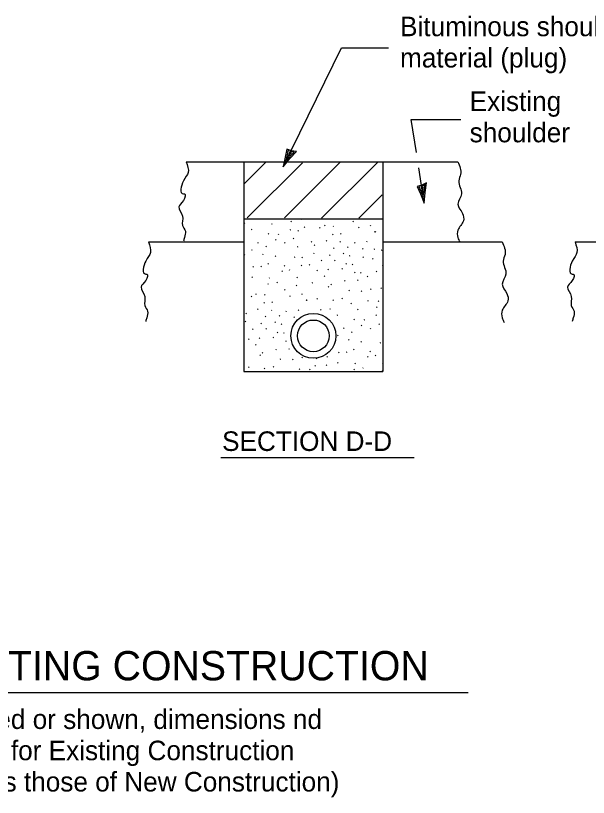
# Model space of a CAD drawing. Extents: x 600886 to 602246, y 1107 to 1547.
# Drawn here: x 602030.4 to 602100.7, y 1242.5 to 1338.5 of the extents above; entities that cross this region are included whole.
import ezdxf

# ---------------------------------------------------------------- set-up
doc = ezdxf.new("R2010")
doc.units = 0
for name, color, linetype in [('Design_EX_Roadway Notes', 7, 'Continuous'), ('Drainage_EX_Plan and Profile Notes', 7, 'Continuous'), ('Drainage_PR_Pipe Culvert', 7, 'Continuous'), ('Sheets_General Details', 7, 'Continuous')]:
    doc.layers.add(name, color=color, linetype=linetype)

# ---------------------------------------------------------------- blocks, each defined once
blk = doc.blocks.new('CTH')
at = {"layer": 'Drainage_EX_Plan and Profile Notes'}
blk.add_lwpolyline([(-1.836, 0.047), (-1.774, -0.444), (-0.999, -0.231), (0, 0), (-1.066, 0.262), (-2, 0.556), (-1.836, 0.047), (-1.754, -0.277), (-0.672, 0.002), (-1.855, 0.375), (-1.68, -0.044), (-1.182, 0.014), (-1.661, 0.145)], dxfattribs=at)

msp = doc.modelspace()

# ---------------------------------------------------------------- linework, layer by layer
at = {"layer": 'Design_EX_Roadway Notes'}
for p, q in [((602063.194, 1319.921), (602070.373, 1334.509)), ((602070.373, 1334.509), (602076.124, 1334.509)), ((602078.913, 1325.729), (602084.991, 1325.729)), ((602079.551, 1321.659), (602078.913, 1325.729)), ((602080.522, 1315.463), (602079.844, 1319.792))]:
    msp.add_line(p, q, dxfattribs=at)
at = {"layer": 'Drainage_PR_Pipe Culvert'}
for p, q in [((602051.324, 1320.544), (602084.643, 1320.544)), ((602058.395, 1320.544), (602058.395, 1294.785)), ((602058.449, 1317.874), (602061.071, 1320.497)), ((602058.793, 1313.636), (602065.58, 1320.423)), ((602063.381, 1313.642), (602070.223, 1320.483)), ((602067.916, 1313.595), (602074.865, 1320.544)), ((602075.445, 1320.544), (602075.445, 1294.785)), ((602072.505, 1313.601), (602075.372, 1316.468)), ((602058.395, 1313.546), (602075.445, 1313.546)), ((602065.448, 1313.462), (602065.523, 1313.537)), ((602058.439, 1312.959), (602058.515, 1313.035)), ((602061.802, 1312.867), (602061.878, 1312.943)), ((602064.147, 1313.153), (602064.223, 1313.229)), ((602065.78, 1312.462), (602065.857, 1312.539)), ((602067.686, 1312.377), (602067.761, 1312.454)), ((602068.276, 1312.665), (602068.353, 1312.741)), ((602069.327, 1312.569), (602069.404, 1312.646)), ((602071.771, 1313.18), (602071.846, 1313.255)), ((602072.457, 1312.423), (602072.534, 1312.499)), ((602073.911, 1312.665), (602073.987, 1312.741)), ((602059.318, 1312.201), (602059.394, 1312.277)), ((602061.377, 1311.657), (602061.454, 1311.733)), ((602062.619, 1311.625), (602062.696, 1311.701)), ((602064.07, 1312.161), (602064.147, 1312.238)), ((602065.023, 1312.007), (602065.1, 1312.084)), ((602069.252, 1311.577), (602069.329, 1311.653)), ((602070.243, 1311.652), (602070.32, 1311.729)), ((602074.427, 1311.908), (602074.503, 1311.983)), ((602074.487, 1311.907), (602074.563, 1311.983)), ((602046.695, 1310.703), (602058.395, 1310.703)), ((602060.105, 1310.566), (602060.182, 1310.642)), ((602062.274, 1310.917), (602062.351, 1310.992)), ((602063.387, 1310.553), (602063.464, 1310.63)), ((602064.425, 1311.068), (602064.502, 1311.145)), ((602066.655, 1310.68), (602066.732, 1310.757)), ((602068.48, 1310.806), (602068.557, 1310.883)), ((602070.167, 1310.661), (602070.244, 1310.738)), ((602071.972, 1310.545), (602072.049, 1310.62)), ((602073.457, 1310.696), (602073.533, 1310.771)), ((602075.445, 1310.703), (602090.091, 1310.703)), ((602099.024, 1310.703), (602112.14, 1310.703)), ((602059.348, 1309.687), (602059.424, 1309.763)), ((602061.092, 1310.098), (602061.169, 1310.175)), ((602064.958, 1310.074), (602065.035, 1310.151)), ((602067.029, 1310.271), (602067.105, 1310.348)), ((602069.397, 1309.889), (602069.473, 1309.966)), ((602071.124, 1309.999), (602071.201, 1310.075)), ((602072.942, 1309.817), (602073.019, 1309.894)), ((602074.365, 1309.787), (602074.442, 1309.864)), ((602075.275, 1309.666), (602075.351, 1309.742)), ((602058.425, 1309.067), (602058.502, 1309.144)), ((602060.698, 1309.16), (602060.775, 1309.235)), ((602062.235, 1308.917), (602062.312, 1308.993)), ((602064.595, 1308.802), (602064.671, 1308.878)), ((602065.502, 1308.743), (602065.579, 1308.819)), ((602066.954, 1309.28), (602067.029, 1309.355)), ((602068.898, 1309.043), (602068.973, 1309.12)), ((602070.586, 1309.223), (602070.663, 1309.299)), ((602071.366, 1308.969), (602071.443, 1309.045)), ((602073.002, 1308.787), (602073.079, 1308.863)), ((602074.184, 1308.575), (602074.261, 1308.652)), ((602059.49, 1307.579), (602059.565, 1307.655)), ((602060.481, 1307.654), (602060.558, 1307.731)), ((602061.334, 1307.977), (602061.411, 1308.053)), ((602063.323, 1307.711), (602063.399, 1307.788)), ((602065.426, 1307.751), (602065.502, 1307.828)), ((602066.417, 1307.827), (602066.494, 1307.903)), ((602067.871, 1308.363), (602067.946, 1308.439)), ((602069.503, 1308.377), (602069.578, 1308.454)), ((602070.896, 1307.953), (602070.973, 1308.029)), ((602071.684, 1307.893), (602071.76, 1307.969)), ((602075.426, 1307.818), (602075.445, 1307.837)), ((602063.05, 1307.075), (602063.127, 1307.152)), ((602063.974, 1307.217), (602064.05, 1307.293)), ((602067.352, 1307.135), (602067.429, 1307.212)), ((602068.684, 1307.257), (602068.761, 1307.333)), ((602070.411, 1307.348), (602070.488, 1307.423)), ((602071.957, 1306.894), (602072.033, 1306.97)), ((602072.714, 1306.862), (602072.791, 1306.939)), ((602074.639, 1307.03), (602074.715, 1307.107)), ((602059.358, 1306.342), (602059.435, 1306.419)), ((602061.475, 1306.226), (602061.551, 1306.303)), ((602062.447, 1305.688), (602062.523, 1305.765)), ((602064.891, 1306.3), (602064.967, 1306.376)), ((602066.776, 1305.651), (602066.853, 1305.728)), ((602068.231, 1306.439), (602068.306, 1306.515)), ((602070.745, 1305.863), (602070.821, 1305.94)), ((602072.338, 1305.943), (602072.415, 1306.019)), ((602073.532, 1306.408), (602073.608, 1306.484)), ((602061.353, 1305.5), (602061.43, 1305.577)), ((602063.363, 1304.773), (602063.44, 1304.849)), ((602064.815, 1305.308), (602064.891, 1305.383)), ((602068.747, 1305.136), (602068.822, 1305.212)), ((602069.049, 1305.439), (602069.125, 1305.515)), ((602071.261, 1304.681), (602071.337, 1304.758)), ((602073.926, 1304.864), (602074.003, 1304.939)), ((602075.198, 1304.984), (602075.275, 1305.061)), ((602059.277, 1303.969), (602059.354, 1304.045)), ((602059.869, 1304.258), (602059.945, 1304.335)), ((602060.919, 1304.162), (602060.996, 1304.237)), ((602064.05, 1304.015), (602064.125, 1304.091)), ((602065.504, 1304.258), (602065.581, 1304.335)), ((602067.352, 1303.682), (602067.429, 1303.759)), ((602070.411, 1303.712), (602070.488, 1303.789)), ((602072.775, 1304.621), (602072.851, 1304.697)), ((602060.843, 1303.169), (602060.92, 1303.245)), ((602061.836, 1303.245), (602061.913, 1303.321)), ((602066.019, 1303.501), (602066.096, 1303.577)), ((602066.079, 1303.501), (602066.156, 1303.576)), ((602069.29, 1303.501), (602069.367, 1303.577)), ((602071.502, 1303.106), (602071.579, 1303.183)), ((602073.593, 1303.439), (602073.669, 1303.515)), ((602074.865, 1303.378), (602074.942, 1303.455)), ((602058.621, 1301.863), (602058.698, 1301.939)), ((602060.074, 1302.399), (602060.15, 1302.476)), ((602061.76, 1302.253), (602061.836, 1302.329)), ((602063.565, 1302.136), (602063.641, 1302.213)), ((602065.049, 1302.289), (602065.126, 1302.364)), ((602067.807, 1302.319), (602067.883, 1302.395)), ((602068.958, 1302.44), (602069.033, 1302.517)), ((602072.321, 1302.349), (602072.397, 1302.424)), ((602074.665, 1302.634), (602074.742, 1302.711)), ((602058.545, 1300.871), (602058.622, 1300.948)), ((602060.99, 1301.483), (602061.067, 1301.559)), ((602062.179, 1300.815), (602062.256, 1300.892)), ((602062.717, 1301.591), (602062.793, 1301.667)), ((602064.535, 1301.409), (602064.61, 1301.486)), ((602069.836, 1301.683), (602069.913, 1301.758)), ((602071.897, 1301.138), (602071.973, 1301.213)), ((602073.139, 1301.107), (602073.215, 1301.182)), ((602074.589, 1301.643), (602074.666, 1301.719)), ((602059.462, 1299.955), (602059.539, 1300.031)), ((602060.489, 1300.637), (602060.566, 1300.713)), ((602061.095, 1299.97), (602061.172, 1300.047)), ((602062.959, 1300.562), (602063.035, 1300.639)), ((602070.625, 1300.047), (602070.7, 1300.123)), ((602072.793, 1300.397), (602072.87, 1300.474)), ((602073.907, 1300.035), (602073.982, 1300.111)), ((602074.945, 1300.549), (602075.02, 1300.625)), ((602062.005, 1298.941), (602062.081, 1299.016)), ((602062.49, 1299.547), (602062.565, 1299.622)), ((602063.277, 1299.485), (602063.354, 1299.561)), ((602069.866, 1299.167), (602069.943, 1299.244)), ((602071.611, 1299.579), (602071.687, 1299.656)), ((602058.944, 1298.728), (602059.021, 1298.805)), ((602059.823, 1298.031), (602059.9, 1298.108)), ((602060.278, 1298.848), (602060.354, 1298.925)), ((602063.549, 1298.486), (602063.626, 1298.563)), ((602071.217, 1298.641), (602071.294, 1298.717)), ((602072.755, 1298.398), (602072.83, 1298.475)), ((602075.114, 1298.283), (602075.191, 1298.36)), ((602058.395, 1297.271), (602058.445, 1297.319)), ((602060.641, 1297.031), (602060.717, 1297.108)), ((602062.337, 1297.455), (602062.414, 1297.532)), ((602063.93, 1297.534), (602064.007, 1297.611)), ((602070.008, 1297.06), (602070.085, 1297.137)), ((602071, 1297.136), (602071.077, 1297.211)), ((602071.853, 1297.459), (602071.93, 1297.534)), ((602073.842, 1297.192), (602073.919, 1297.269)), ((602060.338, 1296.729), (602060.415, 1296.806)), ((602062.852, 1296.274), (602062.929, 1296.351)), ((602064.368, 1296.213), (602064.443, 1296.29)), ((602065.519, 1296.455), (602065.594, 1296.532)), ((602067.261, 1296.321), (602067.338, 1296.397)), ((602068.556, 1296.525), (602068.633, 1296.602)), ((602073.569, 1296.556), (602073.645, 1296.633)), ((602074.492, 1296.698), (602074.569, 1296.775)), ((602058.944, 1295.273), (602059.021, 1295.35)), ((602060.884, 1295.092), (602060.96, 1295.169)), ((602062.005, 1295.306), (602062.081, 1295.381)), ((602065.185, 1295.032), (602065.262, 1295.109)), ((602067.094, 1295.426), (602067.17, 1295.501)), ((602068.48, 1295.533), (602068.557, 1295.608)), ((602069.877, 1295.823), (602069.953, 1295.9)), ((602071.994, 1295.708), (602072.071, 1295.783)), ((602072.966, 1295.17), (602073.043, 1295.246)), ((602075.41, 1295.781), (602075.445, 1295.816)), ((602058.395, 1294.785), (602075.445, 1294.785)), ((602066.457, 1294.971), (602066.534, 1295.048)), ((602071.873, 1294.982), (602071.948, 1295.057)), ((602075.335, 1294.789), (602075.41, 1294.865))]:
    msp.add_line(p, q, dxfattribs=at)
for radius in [2.762, 1.945]:
    msp.add_circle((602066.92, 1299.159), radius, dxfattribs=at)
for points in [[(602051.324, 1320.544), (602051.552, 1319.218), (602050.981, 1318.191), (602050.981, 1316.591), (602051.096, 1316.591), (602050.981, 1315.792), (602050.409, 1314.993), (602050.867, 1313.849), (602050.867, 1312.708), (602051.209, 1312.023), (602051.096, 1311.224), (602050.981, 1310.767)], [(602084.643, 1320.544), (602084.984, 1318.99), (602084.756, 1318.191), (602085.098, 1316.591), (602084.642, 1315.335), (602085.213, 1314.193), (602085.327, 1313.278), (602084.642, 1312.137), (602084.642, 1311.224), (602084.871, 1310.653)], [(602046.695, 1310.703), (602046.923, 1309.378), (602046.353, 1308.35), (602046.353, 1306.75), (602046.467, 1306.75), (602046.353, 1305.951), (602045.782, 1305.152), (602046.239, 1304.009), (602046.239, 1302.867), (602046.581, 1302.182), (602046.467, 1301.383), (602046.353, 1300.925)], [(602090.091, 1310.703), (602090.433, 1309.149), (602090.205, 1308.35), (602090.547, 1306.75), (602090.09, 1305.494), (602090.661, 1304.351), (602090.776, 1303.438), (602090.09, 1302.296), (602090.09, 1301.383), (602090.319, 1300.811)], [(602099.024, 1310.703), (602099.252, 1309.378), (602098.682, 1308.35), (602098.682, 1306.75), (602098.796, 1306.75), (602098.682, 1305.951), (602098.111, 1305.152), (602098.567, 1304.009), (602098.567, 1302.867), (602098.91, 1302.182), (602098.796, 1301.383), (602098.682, 1300.925)]]:
    msp.add_spline(points, degree=3, dxfattribs=at)
at = {"layer": 'Sheets_General Details'}
for p, q in [((602055.547, 1284.229), (602079.285, 1284.229)), ((602016.147, 1255.343), (602085.927, 1255.343))]:
    msp.add_line(p, q, dxfattribs=at)

# ---------------------------------------------------------------- block references
at = {"layer": 'Design_EX_Roadway Notes'}
for p, xscale, yscale, rotation in [((602063.193, 1319.921), 1.2, 1.1999999999999997, -116.20192176617923), ((602080.521, 1315.463), 1.2000000000000002, 1.2, -81.09135332458726)]:
    msp.add_blockref('CTH', p, dxfattribs=dict(at, xscale=xscale, yscale=yscale, rotation=rotation))

# ---------------------------------------------------------------- texts
for s, p in [('Bituminous shoulder', (602077.552, 1335.956)), ('material (plug)', (602077.552, 1332.116)), ('Existing', (602086.093, 1326.77)), ('shoulder', (602086.093, 1322.93)), ('(Except as noted or shown, dimensions nd', (602007.502, 1250.881)), ('notes specified for Existing Construction', (602007.502, 1247.041)), ('are the same as those of New Construction)', (602007.502, 1243.201))]:
    msp.add_text(s, height=2.4, dxfattribs=at).set_placement(p)
at = {"layer": 'Sheets_General Details'}
for s, height, p in [('SECTION D-D', 2.4, (602055.716, 1285.023)), ('EXISTING CONSTRUCTION', 3.6, (602018.485, 1256.848))]:
    msp.add_text(s, height=height, dxfattribs=at).set_placement(p)

doc.saveas('drawing.dxf')
